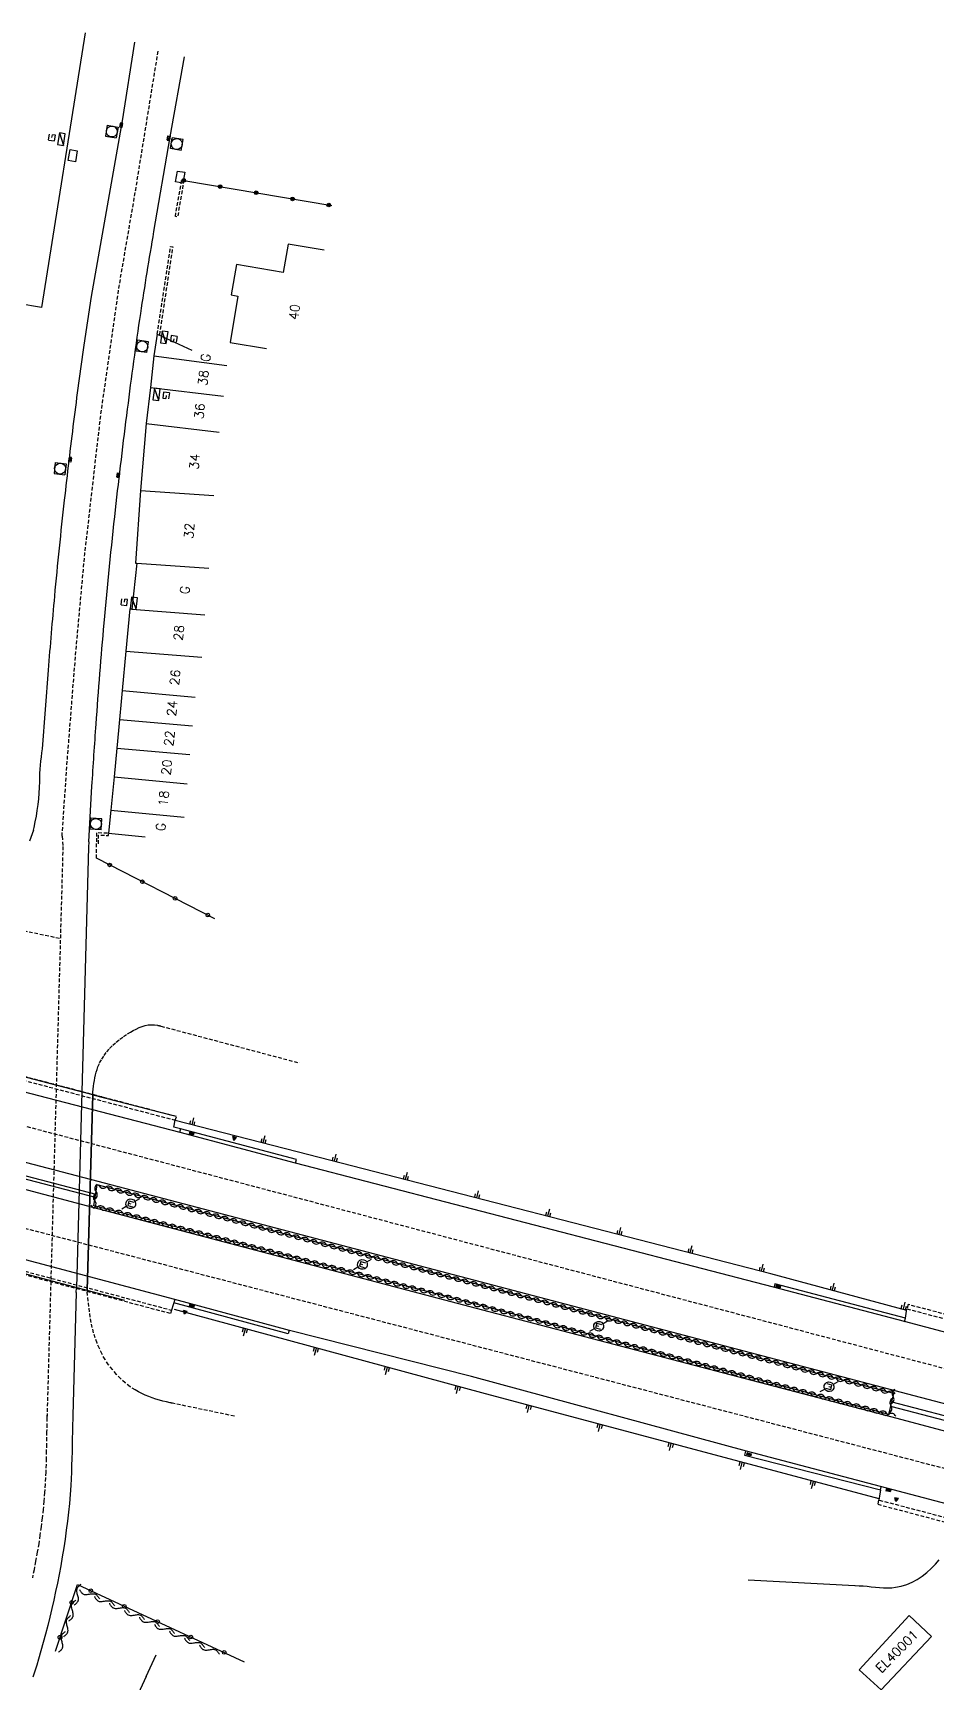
# Model space of a CAD drawing. Header units: millimetres. Extents: x 109000 to 110000, y 146999 to 148000.
# Drawn here: x 109147 to 109270, y 147475 to 147699.6 of the extents above; entities that cross this region are included whole.
import ezdxf
from ezdxf.enums import TextEntityAlignment as Align

# ---------------------------------------------------------------- set-up
doc = ezdxf.new("R2010")
doc.units = ezdxf.units.MM
doc.linetypes.add('DASHED', pattern=[0.75, 0.5, -0.25])
doc.layers.get('0').update_dxf_attribs({"linetype": 'CONTINUOUS'})
for name, color, linetype in [('W0001', 6, 'DASHED'), ('W0008', 7, 'CONTINUOUS'), ('W0100', 7, 'CONTINUOUS'), ('W0112', 1, 'DASHED'), ('W0120', 7, 'CONTINUOUS'), ('W0211', 2, 'CONTINUOUS'), ('W0310', 3, 'CONTINUOUS'), ('W0322', 7, 'CONTINUOUS'), ('W0334', 7, 'CONTINUOUS'), ('W0400', 7, 'CONTINUOUS'), ('W0420', 7, 'CONTINUOUS'), ('W0432', 7, 'CONTINUOUS'), ('W0471', 7, 'CONTINUOUS'), ('W0851', 7, 'CONTINUOUS'), ('W0984', 7, 'CONTINUOUS'), ('W0991', 7, 'CONTINUOUS'), ('W1102', 7, 'CONTINUOUS'), ('W1471', 7, 'CONTINUOUS')]:
    doc.layers.add(name, color=color, linetype=linetype)
doc.styles.get("Standard").update_dxf_attribs({"font": 'romans.shx', "width": 0.85})

# ---------------------------------------------------------------- blocks, each defined once
blk = doc.blocks.new('T851')
for p, q in [((-0.25, -0.15), (0, 0.32)), ((0, 0.32), (0.25, -0.15)), ((-0.25, -0.15), (0.25, -0.15))]:
    blk.add_line(p, q)
for major_axis in [(-0.106, 0.106), (-0.0354, 0.0354), (-0.0236, 0.0236)]:
    blk.add_ellipse((0, 0), major_axis=major_axis, ratio=1, start_param=3.926991, end_param=10.210176)
blk = doc.blocks.new('t211o')
at = {"color": 0, "linetype": 'Continuous'}
for p, q in [((-0.29, 0.5), (-0.29, 0)), ((0, 1), (0, 0)), ((0.29, 0.5), (0.29, 0))]:
    blk.add_line(p, q, dxfattribs=at)
blk = doc.blocks.new('t310o')
at = {"color": 0, "linetype": 'Continuous'}
for centre, start, end in [((-0.5, 0.38), 216.8699, 323.1304), ((0.5, -0.37), 36.8699, 143.1303)]:
    blk.add_arc(centre, 0.625, start, end, dxfattribs=at)
blk = doc.blocks.new('T400')
for p, q in [((-0.15, 0.3), (0.15, 0.3)), ((-0.15, -0.25), (-0.15, 0.3)), ((-0.15, 0.15), (0.15, 0.15)), ((-0.15, 0), (0.15, 0)), ((0.15, 0.3), (0.15, -0.25)), ((-0.15, -0.15), (0.15, -0.15)), ((-0.15, -0.25), (-0.15, -0.3)), ((-0.15, -0.3), (0.15, -0.3)), ((0.15, -0.3), (0.15, -0.25))]:
    blk.add_line(p, q)
blk = doc.blocks.new('T471')
for p, q in [((-0.333334, 0.333334), (-0.333334, -0.333334)), ((-0.333334, 0.333334), (0.333334, 0.333334)), ((-0.333334, 0), (0, 0)), ((0.500001, 0.500001), (1.000002, 1.000002)), ((-0.500001, -0.500001), (-1.000002, -1.000002)), ((-0.333334, -0.333334), (0.333334, -0.333334))]:
    blk.add_line(p, q)
blk.add_ellipse((0, 0), major_axis=(0.471405, 0.471405), ratio=1, start_param=5.4977871438, end_param=11.780972451)
blk = doc.blocks.new('T1471')
at = {"color": 0, "linetype": 'Continuous', "flags": 128}
blk.add_lwpolyline([(-0.75, -0.5), (-0.75, 0.5), (0.75, 0.5), (0.75, -0.5), (-0.75, -0.5)], dxfattribs=at)
blk = doc.blocks.new('T432')
at = {"flags": 128}
for points in [[(0.8, 0.8), (-0.8, 0.8)], [(-0.8, 0.8), (-0.8, 0)], [(0.8, 0.8), (-0.8, 0)], [(-0.8, 0), (0.8, 0)], [(-0.4, 2.1), (-0.4, 1.3)], [(-0.4, 1.3), (0.4, 1.3)], [(-0.39, 2.1), (0.41, 2.1)], [(0, 1.7), (0.4, 1.7)], [(0.4, 1.3), (0.4, 1.7)], [(0.8, 0), (0.8, 0.8)]]:
    blk.add_lwpolyline(points, dxfattribs=at)
blk = doc.blocks.new('T420')
for p, q in [((0.75, 0.75), (-0.75, 0.75)), ((-0.75, 0.75), (-0.75, -0.75)), ((0.75, 0.75), (0.75, -0.75)), ((0.75, -0.75), (-0.75, -0.75))]:
    blk.add_line(p, q)
blk.add_ellipse((0, 0), major_axis=(-0.53, 0.53), ratio=1, start_param=3.926991, end_param=10.210176)
blk = doc.blocks.new('t322o')
at = {"color": 0, "linetype": 'Continuous'}
for radius in [0.25, 0.15]:
    blk.add_circle((0, 0), radius, dxfattribs=at)

msp = doc.modelspace()

# ---------------------------------------------------------------- linework, layer by layer
at = {"layer": 'W0001'}
for p, q in [((109347.6, 147497.63), (109000, 147589.31)), ((109344.5, 147485.03), (109000, 147575.03))]:
    msp.add_line(p, q, dxfattribs=at)
at = {"layer": 'W0001', "flags": 128}
msp.add_lwpolyline([(109150.96, 147590.29), (109151.68, 147600.69), (109152.8, 147614.93), (109154.06, 147628.71), (109156.24, 147647.72), (109158.74, 147665.2), (109160.98, 147678.29), (109164.04, 147697.17)], dxfattribs=at)
at = {"layer": 'W0001'}
for points in [[(109150.96, 147590.29), (109151.08, 147588.92), (109151.08, 147588.92), (109148.92, 147511.45), (109148.92, 147511.45), (109148.92, 147511.41), (109148.92, 147511.41), (109148.92, 147511.36), (109148.92, 147511.36), (109148.92, 147511.5), (109148.92, 147511.5), (109148.91, 147511.44), (109148.91, 147511.44), (109148.91, 147511.44), (109148.91, 147511.11), (109148.89, 147510.28), (109148.86, 147509.23), (109148.86, 147508.45), (109148.83, 147507.55), (109148.82, 147506.62), (109148.79, 147505.58), (109148.78, 147504.8), (109148.74, 147503.75), (109148.71, 147502.95), (109148.71, 147502.95), (109148.67, 147502.12), (109148.59, 147500.98), (109148.49, 147499.77), (109148.38, 147498.64), (109148.25, 147497.47), (109148.1, 147496.27), (109147.95, 147495.14), (109147.78, 147494), (109147.58, 147492.83), (109147.36, 147491.58), (109147.36, 147491.58), (109147.15, 147490.44), (109146.93, 147489.33)], [(109126.64, 147581.42), (109150.72, 147576.41)]]:
    msp.add_lwpolyline(points, dxfattribs=at)
at = {"layer": 'W0008'}
msp.add_line((109152.89, 147528.2), (109152.91, 147528.84), dxfattribs=at)
at = {"layer": 'W0008', "flags": 128}
for points in [[(109147.07, 147591.11, 0.003213), (109147.16, 147591.5, 0.050429), (109147.92, 147597.74, -0.03437), (109148.31, 147602.2), (109149.12, 147612.92, -0.003861), (109149.97, 147622.97, -0.005018), (109151.31, 147636.03, -0.003748), (109152.58, 147646.75, -0.003643), (109153.96, 147657.16), (109154.97, 147663.79), (109159.19, 147687.71), (109160.87, 147698.39)], [(109154.62, 147589.53), (109155.03, 147597.11, -0.002194), (109155.6, 147605.58, -0.003557), (109156.68, 147619.31, -0.004994), (109158.24, 147634.74, -0.004446), (109159.88, 147648.44, -0.006331), (109161.67, 147661.48, -0.005416), (109163.47, 147672.61), (109165.68, 147685.53), (109167.64, 147696.42)]]:
    msp.add_lwpolyline(points, format="xyb", dxfattribs=at)
at = {"layer": 'W0008'}
for points in [[(109348.72, 147502.16), (109335.04, 147505.87), (109318.44, 147510.23), (109304.38, 147513.95), (109265.58, 147524.23), (109247.77, 147528.93), (109182.71, 147545.79), (109167.02, 147549.95), (109137.1, 147557.73), (109117.44, 147562.88), (109077.47, 147573.39), (109000, 147594.08)], [(109147.07, 147591.11), (109146.54, 147589.61)], [(109154.62, 147589.53), (109154.57, 147588.8), (109153.65, 147555.5)], [(109346.49, 147493.09), (109316.62, 147501.07), (109264.31, 147514.82), (109155.87, 147543.28), (109114.92, 147554.03), (109075.44, 147564.46), (109000, 147584.45)], [(109345.6, 147489.5), (109315.83, 147497.39), (109263.73, 147511.25), (109208.21, 147525.77), (109155.17, 147539.78), (109103.29, 147553.49), (109059.61, 147564.83), (109000, 147580.44)], [(109343.4, 147480.56), (109331.96, 147483.38), (109315.33, 147487.81), (109301.2, 147491.53), (109262.35, 147501.76), (109244.09, 147506.58), (109206.66, 147516.77), (109181.93, 147523.04), (109166.29, 147527.26), (109134.53, 147535.69), (109117.86, 147540.06), (109072.53, 147551.94), (109000, 147570.69)], [(109153.65, 147555.5), (109152.91, 147528.84)], [(109152.89, 147528.2), (109152.42, 147511.45), (109152.42, 147511.45), (109152.42, 147511.41), (109152.42, 147511.37), (109152.42, 147511.33), (109152.42, 147511.3), (109152.42, 147511.25), (109152.42, 147511.22), (109152.41, 147511.17), (109152.41, 147511.14), (109152.41, 147511.09), (109152.41, 147511.06), (109152.41, 147511.06), (109152.39, 147510.14), (109152.37, 147509.23), (109152.36, 147508.31), (109152.33, 147507.41), (109152.32, 147506.48), (109152.29, 147505.58), (109152.27, 147504.66), (109152.23, 147503.75), (109152.19, 147502.83), (109152.15, 147501.92), (109152.15, 147501.92), (109152.06, 147500.7), (109151.96, 147499.48), (109151.84, 147498.27), (109151.7, 147497.05), (109151.54, 147495.83), (109151.38, 147494.62), (109151.19, 147493.42), (109150.99, 147492.2), (109150.78, 147491), (109150.56, 147489.8), (109150.56, 147489.8), (109150.33, 147488.64), (109150.08, 147487.47), (109149.83, 147486.31), (109149.57, 147485.16), (109149.29, 147484), (109149.01, 147482.84), (109148.71, 147481.69), (109148.4, 147480.55), (109148.08, 147479.41), (109147.75, 147478.27), (109147.51, 147477.45), (109147.25, 147476.64), (109146.99, 147475.83)]]:
    msp.add_lwpolyline(points, dxfattribs=at)
at = {"layer": 'W0100', "flags": 128}
for points in [[(109154.09, 147699.65), (109148.17, 147662.28), (109144.96, 147662.81), (109139.62, 147630.19), (109134.69, 147631)], [(109186.65, 147670.08), (109181.72, 147670.91), (109181.06, 147667.03), (109174.69, 147668.11), (109173.99, 147663.99), (109174.89, 147663.84), (109173.84, 147657.53), (109178.77, 147656.71)], [(109163.92, 147658.65), (109163.46, 147655.71), (109162.99, 147651.38), (109162.42, 147646.47), (109161.62, 147637.36), (109160.94, 147627.47), (109161.14, 147627.46), (109160.44, 147621.22), (109160.17, 147621.24), (109159.64, 147615.49), (109159.12, 147610.15), (109158.63, 147604.71), (109158.41, 147602.3), (109158.04, 147598.39), (109157.6, 147593.87), (109157.29, 147590.71), (109162.27, 147590.21)], [(109163.92, 147658.65), (109168.64, 147656.46)]]:
    msp.add_lwpolyline(points, dxfattribs=at)
msp.add_lwpolyline([(109262.41, 147474.09), (109269.27, 147481.36), (109266.24, 147484.22), (109259.43, 147476.84)], close=True, dxfattribs=at)
at = {"layer": 'W0100'}
for points in [[(109162.4, 147475.92), (109163.76, 147478.86)], [(109162.4, 147475.92), (109160.49, 147471.78), (109165.02, 147469.69)]]:
    msp.add_lwpolyline(points, dxfattribs=at)
at = {"layer": 'W0112', "flags": 128}
msp.add_lwpolyline([(109166.38, 147674.66), (109167.24, 147679.63), (109167.53, 147679.58), (109166.68, 147674.61)], close=True, dxfattribs=at)
for points in [[(109163.92, 147658.65), (109165.73, 147670.59), (109166.02, 147670.55), (109164.2, 147658.52)], [(109155.94, 147589.25), (109155.93, 147590.45), (109157.28, 147590.41), (109157.29, 147590.71), (109155.63, 147590.76), (109155.64, 147589.32)]]:
    msp.add_lwpolyline(points, dxfattribs=at)
at = {"layer": 'W0112'}
for points in [[(109155.65, 147587.3), (109155.64, 147589.32)], [(109155.13, 147555.08), (109155.17, 147555.48), (109155.21, 147555.87), (109155.26, 147556.27), (109155.3, 147556.66), (109155.36, 147557.05), (109155.43, 147557.42), (109155.51, 147557.81), (109155.61, 147558.17), (109155.72, 147558.55), (109155.84, 147558.91), (109156.08, 147559.44), (109156.36, 147559.95), (109156.68, 147560.45), (109157.04, 147560.94), (109157.44, 147561.39), (109157.87, 147561.84), (109158.33, 147562.25), (109158.83, 147562.66), (109159.33, 147563.03), (109159.87, 147563.39), (109160.26, 147563.64), (109160.65, 147563.86), (109161.05, 147564.06), (109161.46, 147564.25), (109161.87, 147564.41), (109162.29, 147564.52), (109162.7, 147564.61), (109163.11, 147564.64), (109163.53, 147564.64), (109163.94, 147564.58), (109163.94, 147564.58), (109163.99, 147564.56), (109164.04, 147564.55), (109164.08, 147564.55), (109164.13, 147564.53), (109164.18, 147564.52), (109164.22, 147564.5), (109164.27, 147564.48), (109164.32, 147564.48), (109164.36, 147564.47), (109164.41, 147564.45), (109183.27, 147559.44)], [(109174.42, 147511.36), (109165.99, 147513.11), (109165.96, 147513.12), (109165.93, 147513.12), (109165.9, 147513.14), (109165.86, 147513.14), (109165.83, 147513.14), (109165.8, 147513.16), (109165.77, 147513.16), (109165.74, 147513.17), (109165.71, 147513.17), (109165.68, 147513.19), (109165.68, 147513.19), (109165.18, 147513.3), (109164.69, 147513.41), (109164.2, 147513.55), (109163.71, 147513.69), (109163.22, 147513.86), (109162.75, 147514.03), (109162.28, 147514.23), (109161.82, 147514.44), (109161.36, 147514.67), (109160.93, 147514.92), (109160.23, 147515.37), (109159.57, 147515.89), (109158.95, 147516.44), (109158.36, 147517.05), (109157.81, 147517.69), (109157.3, 147518.36), (109156.83, 147519.06), (109156.41, 147519.78), (109156.04, 147520.55), (109155.72, 147521.31), (109155.47, 147522), (109155.26, 147522.7), (109155.08, 147523.41), (109154.93, 147524.12), (109154.79, 147524.84), (109154.69, 147525.56), (109154.6, 147526.3), (109154.52, 147527.03), (109154.44, 147527.77), (109154.38, 147528.5)]]:
    msp.add_lwpolyline(points, dxfattribs=at)
for points in [[(109135.45, 147559.79), (109166.37, 147551.65), (109166.53, 147552.14), (109135.61, 147560.28)], [(109135.06, 147533.96), (109165.87, 147525.79), (109165.72, 147525.32), (109134.91, 147533.49)], [(109265.93, 147525.97), (109318.37, 147512.16), (109318.53, 147512.75), (109266.09, 147526.55)], [(109261.95, 147499.36), (109314.75, 147485.44), (109314.9, 147485.99), (109262.05, 147499.93)]]:
    msp.add_lwpolyline(points, close=True, dxfattribs=at)
at = {"layer": 'W0120'}
for points in [[(109155.16, 147555.11), (109145.28, 147557.69)], [(109156.96, 147554.64), (109155.16, 147555.11), (109155.13, 147555.08), (109154.38, 147528.5)], [(109154.38, 147528.5), (109155.13, 147555.08), (109155.16, 147555.11), (109166.06, 147552.27)], [(109159.5, 147527.09), (109154.4, 147528.45), (109154.38, 147528.5), (109155.13, 147555.08), (109155.16, 147555.11)], [(109154.4, 147528.45), (109144.52, 147531.08)]]:
    msp.add_lwpolyline(points, dxfattribs=at)
at = {"layer": 'W0211'}
for points in [[(109171.76, 147579.06), (109155.65, 147587.3)], [(109265.9, 147525.76), (109247.4, 147530.74), (109182.96, 147547.36), (109166.36, 147551.59)], [(109262.14, 147500.09), (109208.07, 147514.53), (109166.27, 147525.86)], [(109244.31, 147489.09), (109258.85, 147488.29), (109258.85, 147488.29), (109258.85, 147488.29), (109258.85, 147488.29), (109258.85, 147488.29), (109258.85, 147488.29), (109258.86, 147488.29), (109258.86, 147488.29), (109258.86, 147488.29), (109258.86, 147488.29), (109258.86, 147488.29), (109259.42, 147488.28), (109259.97, 147488.25), (109260.53, 147488.2), (109261.08, 147488.14), (109261.64, 147488.09), (109262.19, 147488.04), (109262.74, 147488.01), (109263.3, 147488), (109263.85, 147488.01), (109264.39, 147488.08), (109264.39, 147488.08), (109265.15, 147488.23), (109265.89, 147488.45), (109266.62, 147488.76), (109267.32, 147489.14), (109267.99, 147489.58), (109268.64, 147490.06), (109269.24, 147490.61), (109269.79, 147491.19), (109270.3, 147491.79)], [(109150.06, 147479.36), (109153.07, 147488.42), (109175.76, 147477.92)]]:
    msp.add_lwpolyline(points, dxfattribs=at)
for centre, radius in [((109157.44, 147586.39), 0.247), ((109161.89, 147584.11), 0.247), ((109166.34, 147581.84), 0.247), ((109170.8, 147579.56), 0.247), ((109154.88, 147487.59), 0.247), ((109152.27, 147486), 0.247), ((109159.42, 147485.48), 0.247), ((109163.96, 147483.39), 0.247), ((109150.69, 147481.25), 0.262), ((109168.49, 147481.28), 0.25), ((109173.03, 147479.19), 0.247)]:
    msp.add_circle(centre, radius, dxfattribs=at)
at = {"layer": 'W0310'}
for points in [[(109263.45, 147511.6), (109208.35, 147526.31), (109155.3, 147539.99), (109155.74, 147542.85)], [(109263.45, 147511.6), (109264.14, 147514.44), (109155.74, 147542.85)], [(109152.61, 147485.62), (109152.66, 147485.67), (109152.72, 147485.72), (109152.79, 147485.77), (109152.84, 147485.81), (109152.9, 147485.86), (109152.94, 147485.91), (109152.99, 147485.95), (109153.04, 147486.02), (109153.08, 147486.06), (109153.11, 147486.12), (109153.14, 147486.17), (109153.16, 147486.23), (109153.18, 147486.36), (109153.19, 147486.48), (109153.18, 147486.62), (109153.15, 147486.77), (109153.12, 147486.91), (109153.08, 147487.05), (109153.04, 147487.19), (109153.01, 147487.33), (109152.98, 147487.47), (109152.97, 147487.61), (109152.97, 147487.73), (109153, 147487.86), (109153.02, 147487.92), (109153.05, 147487.97), (109153.08, 147488.03), (109153.12, 147488.08), (109153.17, 147488.14), (109153.22, 147488.19), (109153.26, 147488.23), (109153.32, 147488.28), (109153.37, 147488.33), (109153.43, 147488.38), (109153.49, 147488.42), (109153.55, 147488.47)], [(109153.32, 147487.75), (109153.36, 147487.69), (109153.4, 147487.62), (109153.43, 147487.56), (109153.48, 147487.52), (109153.52, 147487.44), (109153.56, 147487.39), (109153.61, 147487.34), (109153.65, 147487.28), (109153.7, 147487.25), (109153.75, 147487.2), (109153.8, 147487.17), (109153.86, 147487.14), (109153.97, 147487.09), (109154.11, 147487.08), (109154.24, 147487.08), (109154.38, 147487.09), (109154.53, 147487.11), (109154.68, 147487.14), (109154.83, 147487.16), (109154.97, 147487.17), (109155.11, 147487.19), (109155.25, 147487.19), (109155.38, 147487.17), (109155.5, 147487.12), (109155.55, 147487.09), (109155.61, 147487.06), (109155.65, 147487.02), (109155.7, 147486.97), (109155.75, 147486.92), (109155.79, 147486.88), (109155.83, 147486.81), (109155.88, 147486.75), (109155.92, 147486.69), (109155.96, 147486.62), (109156, 147486.56), (109156.04, 147486.5)], [(109151.9, 147483.48), (109151.96, 147483.53), (109152.02, 147483.58), (109152.08, 147483.62), (109152.14, 147483.67), (109152.19, 147483.72), (109152.24, 147483.77), (109152.29, 147483.81), (109152.33, 147483.88), (109152.37, 147483.92), (109152.4, 147483.98), (109152.43, 147484.03), (109152.46, 147484.09), (109152.48, 147484.22), (109152.49, 147484.34), (109152.47, 147484.48), (109152.45, 147484.62), (109152.41, 147484.77), (109152.37, 147484.92), (109152.33, 147485.06), (109152.29, 147485.2), (109152.27, 147485.34), (109152.26, 147485.48), (109152.26, 147485.61), (109152.29, 147485.73), (109152.31, 147485.8), (109152.34, 147485.84), (109152.37, 147485.91), (109152.41, 147485.95), (109152.46, 147486), (109152.51, 147486.05), (109152.55, 147486.09), (109152.61, 147486.14), (109152.67, 147486.19), (109152.72, 147486.23), (109152.78, 147486.28), (109152.84, 147486.33)], [(109155.36, 147486.81), (109155.4, 147486.75), (109155.43, 147486.69), (109155.47, 147486.61), (109155.51, 147486.55), (109155.56, 147486.5), (109155.6, 147486.44), (109155.65, 147486.39), (109155.69, 147486.34), (109155.74, 147486.3), (109155.79, 147486.25), (109155.84, 147486.22), (109155.9, 147486.19), (109156.01, 147486.14), (109156.14, 147486.12), (109156.28, 147486.12), (109156.42, 147486.12), (109156.57, 147486.16), (109156.72, 147486.17), (109156.86, 147486.2), (109157.01, 147486.22), (109157.16, 147486.23), (109157.29, 147486.23), (109157.43, 147486.22), (109157.54, 147486.17), (109157.6, 147486.14), (109157.65, 147486.11), (109157.7, 147486.06), (109157.75, 147486.02), (109157.79, 147485.97), (109157.84, 147485.92), (109157.88, 147485.86), (109157.93, 147485.8), (109157.97, 147485.73), (109158.01, 147485.67), (109158.04, 147485.61), (109158.08, 147485.55)], [(109157.4, 147485.88), (109157.44, 147485.81), (109157.48, 147485.75), (109157.52, 147485.67), (109157.56, 147485.61), (109157.61, 147485.56), (109157.65, 147485.5), (109157.69, 147485.45), (109157.74, 147485.41), (109157.79, 147485.36), (109157.83, 147485.31), (109157.89, 147485.28), (109157.94, 147485.25), (109158.06, 147485.2), (109158.18, 147485.19), (109158.33, 147485.19), (109158.47, 147485.19), (109158.61, 147485.22), (109158.76, 147485.23), (109158.9, 147485.27), (109159.06, 147485.28), (109159.2, 147485.3), (109159.33, 147485.3), (109159.47, 147485.28), (109159.58, 147485.23), (109159.64, 147485.2), (109159.69, 147485.17), (109159.74, 147485.12), (109159.79, 147485.08), (109159.83, 147485.03), (109159.88, 147484.98), (109159.92, 147484.92), (109159.97, 147484.86), (109160.01, 147484.8), (109160.04, 147484.73), (109160.08, 147484.67), (109160.12, 147484.61)], [(109151.19, 147481.34), (109151.25, 147481.39), (109151.31, 147481.44), (109151.37, 147481.48), (109151.43, 147481.53), (109151.48, 147481.58), (109151.53, 147481.62), (109151.58, 147481.67), (109151.62, 147481.73), (109151.66, 147481.78), (109151.69, 147481.84), (109151.72, 147481.89), (109151.75, 147481.95), (109151.77, 147482.08), (109151.78, 147482.2), (109151.76, 147482.34), (109151.74, 147482.48), (109151.71, 147482.62), (109151.67, 147482.77), (109151.62, 147482.92), (109151.59, 147483.06), (109151.57, 147483.2), (109151.55, 147483.34), (109151.56, 147483.47), (109151.58, 147483.59), (109151.61, 147483.66), (109151.64, 147483.7), (109151.67, 147483.77), (109151.71, 147483.81), (109151.76, 147483.88), (109151.8, 147483.92), (109151.85, 147483.97), (109151.9, 147484.02), (109151.96, 147484.06), (109152.02, 147484.11), (109152.08, 147484.16), (109152.14, 147484.2)], [(109159.44, 147484.92), (109159.48, 147484.86), (109159.52, 147484.8), (109159.56, 147484.72), (109159.6, 147484.66), (109159.65, 147484.61), (109159.68, 147484.55), (109159.73, 147484.5), (109159.78, 147484.45), (109159.83, 147484.41), (109159.87, 147484.36), (109159.93, 147484.33), (109159.98, 147484.3), (109160.09, 147484.25), (109160.22, 147484.23), (109160.36, 147484.23), (109160.51, 147484.23), (109160.65, 147484.27), (109160.8, 147484.28), (109160.95, 147484.31), (109161.09, 147484.33), (109161.25, 147484.34), (109161.38, 147484.34), (109161.51, 147484.33), (109161.63, 147484.28), (109161.68, 147484.25), (109161.74, 147484.22), (109161.79, 147484.17), (109161.83, 147484.12), (109161.88, 147484.08), (109161.93, 147484.03), (109161.97, 147483.97), (109162.01, 147483.91), (109162.05, 147483.84), (109162.09, 147483.78), (109162.13, 147483.72), (109162.17, 147483.66)], [(109161.48, 147483.98), (109161.52, 147483.92), (109161.56, 147483.86), (109161.6, 147483.78), (109161.64, 147483.72), (109161.68, 147483.67), (109161.72, 147483.61), (109161.77, 147483.56), (109161.82, 147483.52), (109161.86, 147483.47), (109161.91, 147483.42), (109161.97, 147483.39), (109162.02, 147483.36), (109162.13, 147483.31), (109162.26, 147483.3), (109162.4, 147483.3), (109162.54, 147483.3), (109162.69, 147483.33), (109162.84, 147483.34), (109162.99, 147483.38), (109163.13, 147483.39), (109163.29, 147483.41), (109163.42, 147483.41), (109163.55, 147483.39), (109163.67, 147483.34), (109163.72, 147483.31), (109163.78, 147483.28), (109163.83, 147483.23), (109163.87, 147483.19), (109163.92, 147483.14), (109163.97, 147483.09), (109164.01, 147483.03), (109164.05, 147482.97), (109164.09, 147482.91), (109164.13, 147482.84), (109164.17, 147482.78), (109164.21, 147482.72)], [(109163.53, 147483.03), (109163.57, 147482.97), (109163.61, 147482.91), (109163.65, 147482.83), (109163.68, 147482.77), (109163.73, 147482.72), (109163.77, 147482.66), (109163.82, 147482.61), (109163.86, 147482.56), (109163.91, 147482.52), (109163.96, 147482.47), (109164.01, 147482.44), (109164.07, 147482.41), (109164.18, 147482.36), (109164.31, 147482.34), (109164.45, 147482.34), (109164.59, 147482.34), (109164.74, 147482.38), (109164.88, 147482.39), (109165.03, 147482.42), (109165.18, 147482.44), (109165.33, 147482.45), (109165.46, 147482.45), (109165.59, 147482.44), (109165.71, 147482.39), (109165.76, 147482.36), (109165.82, 147482.33), (109165.86, 147482.28), (109165.91, 147482.23), (109165.96, 147482.19), (109166.01, 147482.14), (109166.04, 147482.08), (109166.09, 147482.02), (109166.13, 147481.95), (109166.17, 147481.89), (109166.21, 147481.83), (109166.25, 147481.77)], [(109150.48, 147479.22), (109150.54, 147479.27), (109150.6, 147479.31), (109150.66, 147479.36), (109150.72, 147479.41), (109150.77, 147479.45), (109150.82, 147479.5), (109150.86, 147479.55), (109150.91, 147479.61), (109150.95, 147479.66), (109150.98, 147479.72), (109151.01, 147479.77), (109151.04, 147479.83), (109151.06, 147479.95), (109151.07, 147480.08), (109151.05, 147480.22), (109151.03, 147480.36), (109151, 147480.5), (109150.96, 147480.64), (109150.91, 147480.78), (109150.88, 147480.92), (109150.86, 147481.06), (109150.84, 147481.2), (109150.85, 147481.33), (109150.87, 147481.45), (109150.9, 147481.52), (109150.93, 147481.56), (109150.96, 147481.62), (109151, 147481.67), (109151.04, 147481.73), (109151.09, 147481.78), (109151.14, 147481.83), (109151.19, 147481.88), (109151.25, 147481.92), (109151.31, 147481.97), (109151.36, 147482.02), (109151.43, 147482.06)], [(109165.57, 147482.09), (109165.61, 147482.03), (109165.65, 147481.97), (109165.68, 147481.89), (109165.72, 147481.83), (109165.77, 147481.78), (109165.81, 147481.72), (109165.86, 147481.67), (109165.9, 147481.62), (109165.95, 147481.58), (109166, 147481.53), (109166.05, 147481.5), (109166.11, 147481.47), (109166.22, 147481.42), (109166.35, 147481.41), (109166.49, 147481.41), (109166.63, 147481.41), (109166.78, 147481.44), (109166.93, 147481.45), (109167.08, 147481.48), (109167.22, 147481.5), (109167.37, 147481.52), (109167.51, 147481.52), (109167.64, 147481.5), (109167.76, 147481.45), (109167.81, 147481.42), (109167.86, 147481.39), (109167.91, 147481.34), (109167.96, 147481.3), (109168.01, 147481.25), (109168.05, 147481.2), (109168.09, 147481.14), (109168.14, 147481.08), (109168.18, 147481.02), (109168.22, 147480.95), (109168.26, 147480.89), (109168.29, 147480.83)], [(109167.61, 147481.14), (109167.65, 147481.08), (109167.69, 147481.02), (109167.73, 147480.94), (109167.77, 147480.88), (109167.82, 147480.83), (109167.86, 147480.77), (109167.9, 147480.72), (109167.95, 147480.67), (109168, 147480.62), (109168.04, 147480.58), (109168.1, 147480.55), (109168.15, 147480.52), (109168.27, 147480.47), (109168.4, 147480.45), (109168.54, 147480.45), (109168.68, 147480.45), (109168.83, 147480.48), (109168.97, 147480.5), (109169.11, 147480.53), (109169.27, 147480.55), (109169.41, 147480.56), (109169.54, 147480.56), (109169.68, 147480.55), (109169.79, 147480.5), (109169.85, 147480.47), (109169.9, 147480.44), (109169.95, 147480.39), (109170, 147480.34), (109170.04, 147480.3), (109170.09, 147480.25), (109170.13, 147480.19), (109170.18, 147480.12), (109170.22, 147480.06), (109170.26, 147480), (109170.29, 147479.94), (109170.33, 147479.88)], [(109169.65, 147480.2), (109169.69, 147480.14), (109169.73, 147480.08), (109169.77, 147480), (109169.81, 147479.94), (109169.86, 147479.89), (109169.9, 147479.83), (109169.94, 147479.78), (109169.99, 147479.73), (109170.04, 147479.69), (109170.08, 147479.64), (109170.14, 147479.61), (109170.19, 147479.58), (109170.31, 147479.53), (109170.43, 147479.52), (109170.58, 147479.52), (109170.72, 147479.52), (109170.86, 147479.55), (109171.01, 147479.56), (109171.15, 147479.59), (109171.31, 147479.61), (109171.45, 147479.62), (109171.58, 147479.62), (109171.72, 147479.61), (109171.83, 147479.56), (109171.89, 147479.53), (109171.94, 147479.5), (109171.99, 147479.45), (109172.04, 147479.41), (109172.08, 147479.36), (109172.13, 147479.31), (109172.17, 147479.25), (109172.22, 147479.19), (109172.26, 147479.12), (109172.29, 147479.06), (109172.33, 147479), (109172.37, 147478.94)]]:
    msp.add_lwpolyline(points, dxfattribs=at)
at = {"layer": 'W0322', "flags": 128}
msp.add_lwpolyline([(109167.53, 147679.58), (109187.68, 147676.15)], dxfattribs=at)
at = {"layer": 'W0334'}
for points in [[(109167.09, 147550.45), (109166.18, 147550.68), (109166.37, 147551.65)], [(109182.72, 147545.78), (109182.86, 147546.31), (109167.09, 147550.45), (109166.96, 147549.96)], [(109144.32, 147544.51), (109155.55, 147541.59)], [(109144.36, 147544.09), (109155.49, 147541.19)], [(109265.59, 147524.22), (109265.71, 147524.68), (109247.97, 147529.39), (109247.84, 147528.91)], [(109166.32, 147527.25), (109165.87, 147525.79)], [(109181.88, 147523.05), (109181.74, 147522.57), (109166.17, 147526.77)], [(109265.71, 147524.68), (109265.93, 147525.97)], [(109263.87, 147513.33), (109297.23, 147504.61), (109297.79, 147504.91), (109298.99, 147504.59), (109299.27, 147504.08), (109316.96, 147499.47), (109316.8, 147498.82), (109298.82, 147503.5), (109297.31, 147503.9), (109263.72, 147512.69)], [(109243.98, 147506.6), (109243.83, 147506.04), (109262.32, 147501.31), (109262.32, 147501.31), (109262.11, 147499.91)], [(109262.32, 147501.31), (109262.44, 147501.74)]]:
    msp.add_lwpolyline(points, dxfattribs=at)
at = {"layer": 'W1102', "flags": 128}
for points in [[(109163.46, 147655.71), (109173.38, 147654.4)], [(109162.99, 147651.38), (109172.93, 147650.22)], [(109162.42, 147646.47), (109172.35, 147645.31)], [(109161.62, 147637.36), (109171.6, 147636.67)], [(109161.14, 147627.46), (109170.92, 147626.78)], [(109160.44, 147621.22), (109170.41, 147620.43)], [(109159.64, 147615.49), (109169.96, 147614.67)], [(109159.12, 147610.15), (109169.08, 147609.24)], [(109158.76, 147606.21), (109168.72, 147605.32)], [(109158.41, 147602.3), (109168.37, 147601.41)], [(109158.04, 147598.39), (109167.99, 147597.43)], [(109157.6, 147593.87), (109167.56, 147592.88)]]:
    msp.add_lwpolyline(points, dxfattribs=at)

# ---------------------------------------------------------------- block references
at = {"layer": 'W0211'}
for p, rotation in [((109168.6, 147551.02), 345.5371842371219), ((109178.29, 147548.55), 345.5371842371219), ((109187.98, 147546.07), 345.5371842371219), ((109197.66, 147543.57), 345.5371842371219), ((109207.35, 147541.08), 345.5371842371219), ((109217.03, 147538.58), 345.5371842371219), ((109226.71, 147536.08), 345.5371842371219), ((109236.39, 147533.58), 345.5371842371219), ((109246.08, 147531.09), 345.5371842371219), ((109255.74, 147528.5), 344.9234490368601), ((109265.39, 147525.9), 344.9234490368601), ((109175.93, 147523.24), 164.8388727776508), ((109185.58, 147520.63), 164.8388727776508), ((109195.23, 147518.01), 164.8388727776508), ((109204.88, 147515.4), 164.8388727776508), ((109214.54, 147512.8), 165.0408871736111), ((109224.2, 147510.22), 165.0408871736111), ((109233.86, 147507.64), 165.0408871736111), ((109243.52, 147505.06), 165.0408871736111), ((109253.19, 147502.48), 165.0408871736111)]:
    msp.add_blockref('t211o', p, dxfattribs=dict(at, rotation=rotation))
at = {"layer": 'W0310'}
for p, rotation in [((109155.41, 147540.67), 81.4267154685023), ((109155.59, 147541.91), 81.4267154685023), ((109156.94, 147542.53), 165.315507617768), ((109158.15, 147542.21), 165.315507617768), ((109159.36, 147541.9), 165.315507617768), ((109160.56, 147541.58), 165.315507617768), ((109161.77, 147541.26), 165.315507617768), ((109162.98, 147540.95), 165.315507617768), ((109155.85, 147539.85), 165.530522592203), ((109157.06, 147539.54), 165.530522592203), ((109158.27, 147539.23), 165.530522592203), ((109159.48, 147538.92), 165.530522592203), ((109160.69, 147538.6), 165.530522592203), ((109164.19, 147540.63), 165.315507617768), ((109165.4, 147540.31), 165.315507617768), ((109166.61, 147540), 165.315507617768), ((109167.82, 147539.68), 165.315507617768), ((109169.03, 147539.36), 165.315507617768), ((109170.24, 147539.05), 165.315507617768), ((109171.45, 147538.73), 165.315507617768), ((109161.9, 147538.29), 165.530522592203), ((109163.11, 147537.98), 165.530522592203), ((109164.32, 147537.67), 165.530522592203), ((109165.53, 147537.35), 165.530522592203), ((109166.74, 147537.04), 165.530522592203), ((109167.95, 147536.73), 165.530522592203), ((109169.16, 147536.42), 165.530522592203), ((109172.66, 147538.41), 165.315507617768), ((109173.87, 147538.1), 165.315507617768), ((109175.07, 147537.78), 165.315507617768), ((109176.28, 147537.46), 165.315507617768), ((109177.49, 147537.14), 165.315507617768), ((109178.7, 147536.83), 165.315507617768), ((109179.91, 147536.51), 165.315507617768), ((109170.37, 147536.11), 165.530522592203), ((109171.58, 147535.79), 165.530522592203), ((109172.79, 147535.48), 165.530522592203), ((109174, 147535.17), 165.530522592203), ((109175.21, 147534.86), 165.530522592203), ((109176.42, 147534.54), 165.530522592203), ((109177.64, 147534.23), 165.530522592203), ((109181.12, 147536.19), 165.315507617768), ((109182.33, 147535.88), 165.315507617768), ((109183.54, 147535.56), 165.315507617768), ((109184.75, 147535.24), 165.315507617768), ((109185.96, 147534.93), 165.315507617768), ((109187.17, 147534.61), 165.315507617768), ((109188.38, 147534.29), 165.315507617768), ((109178.85, 147533.92), 165.530522592203), ((109180.06, 147533.61), 165.530522592203), ((109181.27, 147533.29), 165.530522592203), ((109182.48, 147532.98), 165.530522592203), ((109183.69, 147532.67), 165.530522592203), ((109184.9, 147532.36), 165.530522592203), ((109186.11, 147532.04), 165.530522592203), ((109189.58, 147533.98), 165.315507617768), ((109190.79, 147533.66), 165.315507617768), ((109192, 147533.34), 165.315507617768), ((109193.21, 147533.03), 165.315507617768), ((109194.42, 147532.71), 165.315507617768), ((109195.63, 147532.39), 165.315507617768), ((109196.84, 147532.07), 165.315507617768), ((109187.32, 147531.73), 165.530522592203), ((109188.53, 147531.42), 165.530522592203), ((109189.74, 147531.11), 165.530522592203), ((109190.95, 147530.8), 165.530522592203), ((109192.16, 147530.48), 165.530522592203), ((109193.37, 147530.17), 165.530522592203), ((109194.58, 147529.86), 165.530522592203), ((109195.79, 147529.55), 165.530522592203), ((109198.05, 147531.76), 165.315507617768), ((109199.26, 147531.44), 165.315507617768), ((109200.47, 147531.12), 165.315507617768), ((109201.68, 147530.81), 165.315507617768), ((109202.89, 147530.49), 165.315507617768), ((109204.09, 147530.17), 165.315507617768), ((109205.3, 147529.86), 165.315507617768), ((109206.51, 147529.54), 165.315507617768), ((109197, 147529.23), 165.530522592203), ((109198.21, 147528.92), 165.530522592203), ((109199.42, 147528.61), 165.530522592203), ((109200.63, 147528.3), 165.530522592203), ((109201.84, 147527.98), 165.530522592203), ((109203.05, 147527.67), 165.530522592203), ((109204.26, 147527.36), 165.530522592203), ((109207.72, 147529.22), 165.315507617768), ((109208.93, 147528.91), 165.315507617768), ((109210.14, 147528.59), 165.315507617768), ((109211.35, 147528.27), 165.315507617768), ((109212.56, 147527.96), 165.315507617768), ((109213.77, 147527.64), 165.315507617768), ((109214.98, 147527.32), 165.315507617768), ((109205.47, 147527.05), 165.530522592203), ((109206.68, 147526.74), 165.530522592203), ((109207.89, 147526.42), 165.530522592203), ((109209.1, 147526.1), 165.054345144648), ((109210.31, 147525.78), 165.054345144648), ((109211.52, 147525.46), 165.054345144648), ((109212.73, 147525.14), 165.054345144648), ((109216.19, 147527), 165.315507617768), ((109217.4, 147526.69), 165.315507617768), ((109218.6, 147526.37), 165.315507617768), ((109219.81, 147526.05), 165.315507617768), ((109221.02, 147525.74), 165.315507617768), ((109222.23, 147525.42), 165.315507617768), ((109223.44, 147525.1), 165.315507617768), ((109213.93, 147524.81), 165.054345144648), ((109215.14, 147524.49), 165.054345144648), ((109216.35, 147524.17), 165.054345144648), ((109217.56, 147523.85), 165.054345144648), ((109218.76, 147523.53), 165.054345144648), ((109219.97, 147523.2), 165.054345144648), ((109221.18, 147522.88), 165.054345144648), ((109224.65, 147524.79), 165.315507617768), ((109225.86, 147524.47), 165.315507617768), ((109227.07, 147524.15), 165.315507617768), ((109228.28, 147523.84), 165.315507617768), ((109229.49, 147523.52), 165.315507617768), ((109230.7, 147523.2), 165.315507617768), ((109231.91, 147522.89), 165.315507617768), ((109222.39, 147522.56), 165.054345144648), ((109223.6, 147522.24), 165.054345144648), ((109224.8, 147521.91), 165.054345144648), ((109226.01, 147521.59), 165.054345144648), ((109227.22, 147521.27), 165.054345144648), ((109228.43, 147520.95), 165.054345144648), ((109229.63, 147520.62), 165.054345144648), ((109233.11, 147522.57), 165.315507617768), ((109234.32, 147522.25), 165.315507617768), ((109235.53, 147521.94), 165.315507617768), ((109236.74, 147521.62), 165.315507617768), ((109237.95, 147521.3), 165.315507617768), ((109239.16, 147520.98), 165.315507617768), ((109240.37, 147520.67), 165.315507617768), ((109230.84, 147520.3), 165.054345144648), ((109232.05, 147519.98), 165.054345144648), ((109233.26, 147519.66), 165.054345144648), ((109234.46, 147519.33), 165.054345144648), ((109235.67, 147519.01), 165.054345144648), ((109236.88, 147518.69), 165.054345144648), ((109238.09, 147518.37), 165.054345144648), ((109241.58, 147520.35), 165.315507617768), ((109242.79, 147520.03), 165.315507617768), ((109244, 147519.72), 165.315507617768), ((109245.21, 147519.4), 165.315507617768), ((109246.42, 147519.08), 165.315507617768), ((109247.62, 147518.77), 165.315507617768), ((109248.83, 147518.45), 165.315507617768), ((109239.3, 147518.04), 165.054345144648), ((109240.5, 147517.72), 165.054345144648), ((109241.71, 147517.4), 165.054345144648), ((109242.92, 147517.08), 165.054345144648), ((109244.13, 147516.76), 165.054345144648), ((109245.33, 147516.43), 165.054345144648), ((109246.54, 147516.11), 165.054345144648), ((109250.04, 147518.13), 165.315507617768), ((109251.25, 147517.82), 165.315507617768), ((109252.46, 147517.5), 165.315507617768), ((109253.67, 147517.18), 165.315507617768), ((109254.88, 147516.87), 165.315507617768), ((109256.09, 147516.55), 165.315507617768), ((109257.3, 147516.23), 165.315507617768), ((109247.75, 147515.79), 165.054345144648), ((109248.96, 147515.47), 165.054345144648), ((109250.16, 147515.14), 165.054345144648), ((109251.37, 147514.82), 165.054345144648), ((109252.58, 147514.5), 165.054345144648), ((109253.79, 147514.18), 165.054345144648), ((109255, 147513.85), 165.054345144648), ((109258.51, 147515.91), 165.315507617768), ((109259.72, 147515.6), 165.315507617768), ((109260.93, 147515.28), 165.315507617768), ((109262.13, 147514.96), 165.315507617768), ((109263.34, 147514.65), 165.315507617768), ((109264.04, 147514.03), 76.27985026860541), ((109256.2, 147513.53), 165.054345144648), ((109257.41, 147513.21), 165.054345144648), ((109258.62, 147512.89), 165.054345144648), ((109259.83, 147512.56), 165.054345144648), ((109261.03, 147512.24), 165.054345144648), ((109262.24, 147511.92), 165.054345144648), ((109263.45, 147511.6), 165.054345144648), ((109263.75, 147512.81), 76.27985026860541)]:
    msp.add_blockref('t310o', p, dxfattribs=dict(at, rotation=rotation))
at = {"layer": 'W0322', "rotation": 350.3631539472777}
for p in [(109167.53, 147679.58), (109172.46, 147678.74), (109177.39, 147677.9), (109182.32, 147677.06), (109187.25, 147676.23)]:
    msp.add_blockref('t322o', p, dxfattribs=at)
at = {"layer": 'W0400'}
for p, rotation in [((109159.01, 147687.11), 169.9914293986505), ((109165.47, 147685.32), 350.2917134966492), ((109152.06, 147641.56), 173.2490440047691), ((109158.61, 147639.45), 353.3268245184702), ((109168.57, 147549.81), 255.1595709392039), ((109248.41, 147529.03), 255.224901098745), ((109168.59, 147526.37), 254.899606444332), ((109244.42, 147506.16), 255.229967525352), ((109263.39, 147501.26), 255.229967525352)]:
    msp.add_blockref('T400', p, dxfattribs=dict(at, rotation=rotation))
at = {"layer": 'W0420'}
for p, rotation in [((109157.73, 147686.23), 79.99142939865045), ((109166.57, 147684.53), 260.2917134966492), ((109161.88, 147656.98), 261.936897952631), ((109150.7, 147640.34), 83.35801182197771), ((109155.57, 147591.97), 266.9145912709459)]:
    msp.add_blockref('T420', p, dxfattribs=dict(at, rotation=rotation))
at = {"layer": 'W0432'}
for p, rotation in [((109151.27, 147685.13), 80.63701493618399), ((109164.48, 147658.28), 261.1034432339738), ((109163.43, 147650.5), 263.3265550143927), ((109161.13, 147621.97), 83.6161858125565)]:
    msp.add_blockref('T432', p, dxfattribs=dict(at, rotation=rotation))
at = {"layer": 'W0471'}
for p, rotation in [((109160.31, 147540.27), 345.4093327816079), ((109191.84, 147532.01), 345.4093327816079), ((109223.97, 147523.6), 345.4093327816079), ((109255.32, 147515.36), 164.923449036859)]:
    msp.add_blockref('T471', p, dxfattribs=dict(at, rotation=rotation))
at = {"layer": 'W0851'}
for p, rotation in [((109174.4, 147549.2), 165.31811063067), ((109167.7, 147525.54), 164.899606444332), ((109264.5, 147500.05), 165.27199154745)]:
    msp.add_blockref('T851', p, dxfattribs=dict(at, rotation=rotation))
at = {"layer": 'W1471'}
for p, rotation in [((109152.42, 147682.95), 80.65079205078725), ((109167.03, 147680.03), 260.2052974209404)]:
    msp.add_blockref('T1471', p, dxfattribs=dict(at, rotation=rotation))

# ---------------------------------------------------------------- texts
at = {"layer": 'W0984'}
msp.add_text('EL40001', height=1.25, rotation=45.041, dxfattribs=at).set_placement((109264.56, 147479.35), align=Align.MIDDLE)
at = {"layer": 'W0991'}
for s, rotation, p in [('40', 83.8478, (109182.58, 147661.67)), ('G', 80.6508, (109170.5, 147655.44)), ('38', 83.8478, (109170.18, 147652.7)), ('36', 83.8478, (109169.67, 147648.18)), ('34', 85.4632, (109168.99, 147641.29)), ('32', 85.4632, (109168.26, 147631.88)), ('G', 85.4632, (109167.67, 147623.81)), ('28', 84.3273, (109166.84, 147617.99)), ('26', 84.3273, (109166.33, 147611.92)), ('24', 84.3273, (109165.93, 147607.71)), ('22', 84.3273, (109165.56, 147603.63)), ('20', 84.3273, (109165.19, 147599.69)), ('18', 84.3273, (109164.79, 147595.45)), ('G', 84.3273, (109164.39, 147591.57))]:
    msp.add_text(s, height=1.25, rotation=rotation, dxfattribs=at).set_placement(p, align=Align.MIDDLE)

doc.saveas('drawing.dxf')
